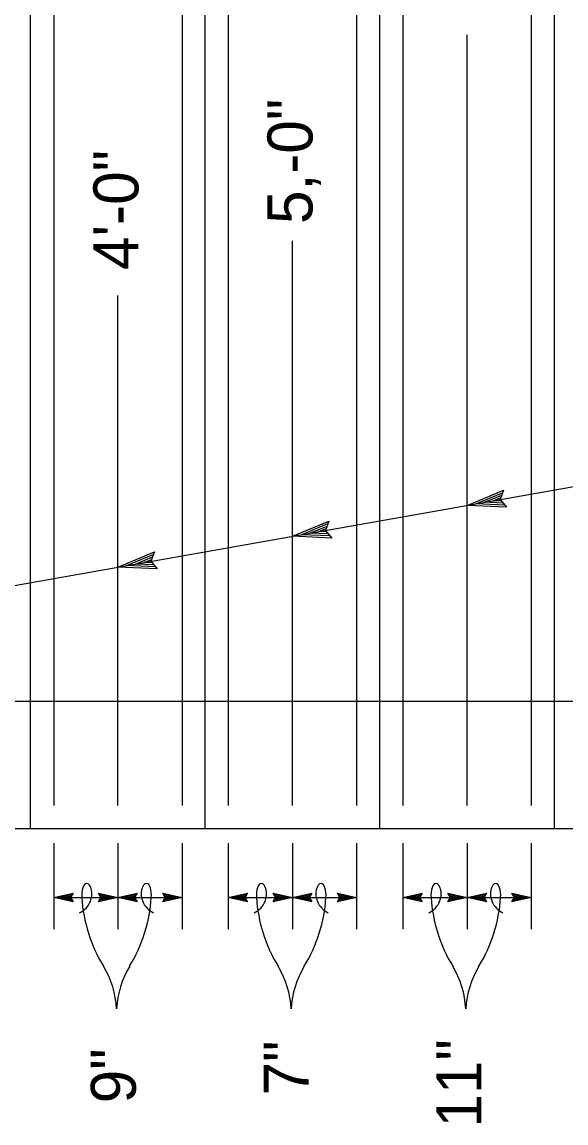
# Model space of a CAD drawing. Extents: x -894 to 866, y -476 to 714.
# Drawn here: x -575.7 to -491.2, y 90.5 to 261.5 of the extents above; entities that cross this region are included whole.
import ezdxf

# ---------------------------------------------------------------- set-up
doc = ezdxf.new("R2010")
doc.units = 0
for name, color, linetype in [('56 Stage 3 Anno', 7, 'Continuous'), ('57 Undefined', 7, 'Continuous'), ('60 Nongeo Data', 7, 'Continuous')]:
    doc.layers.add(name, color=color, linetype=linetype)

msp = doc.modelspace()

# ---------------------------------------------------------------- linework, layer by layer
at = {"layer": '56 Stage 3 Anno'}
for p, q in [((-642.24, 162.44), (-298.7, 223.14)), ((-506.54, 186.41), (-500.87, 188.77)), ((-506.54, 186.41), (-500.87, 188.77)), ((-505.18, 186.66), (-501.04, 188.37)), ((-505.18, 186.66), (-501.04, 188.37)), ((-500.87, 188.77), (-501.43, 187.32)), ((-500.87, 188.77), (-501.43, 187.32)), ((-500.87, 188.77), (-500.87, 188.77)), ((-500.87, 188.77), (-500.87, 188.77)), ((-500.41, 186.14), (-506.54, 186.41)), ((-506.54, 186.41), (-506.54, 186.41)), ((-500.41, 186.14), (-506.54, 186.41)), ((-506.54, 186.41), (-506.54, 186.41)), ((-500.68, 186.45), (-505.19, 186.65)), ((-500.68, 186.45), (-505.19, 186.65)), ((-503.83, 186.89), (-501.16, 188)), ((-503.83, 186.89), (-501.16, 188)), ((-500.98, 186.76), (-503.83, 186.89)), ((-500.98, 186.76), (-503.83, 186.89)), ((-502.47, 187.13), (-501.32, 187.61)), ((-502.47, 187.13), (-501.32, 187.61)), ((-501.21, 187.08), (-502.47, 187.13)), ((-501.21, 187.08), (-502.47, 187.13)), ((-501.43, 187.32), (-500.41, 186.14)), ((-501.43, 187.32), (-500.41, 186.14)), ((-500.41, 186.14), (-500.41, 186.14)), ((-500.41, 186.14), (-500.41, 186.14)), ((-533.68, 181.62), (-528.01, 183.97)), ((-532.31, 181.86), (-528.18, 183.58)), ((-530.96, 182.1), (-528.29, 183.2)), ((-528.01, 183.97), (-528.57, 182.52)), ((-528.01, 183.97), (-528.01, 183.97)), ((-527.55, 181.34), (-533.68, 181.62)), ((-533.68, 181.62), (-533.68, 181.62)), ((-527.82, 181.66), (-532.32, 181.86)), ((-528.11, 181.97), (-530.96, 182.1)), ((-529.61, 182.34), (-528.46, 182.81)), ((-528.35, 182.28), (-529.61, 182.34)), ((-528.57, 182.52), (-527.55, 181.34)), ((-527.55, 181.34), (-527.55, 181.34)), ((-560.82, 176.82), (-555.15, 179.18)), ((-559.45, 177.07), (-555.32, 178.78)), ((-558.1, 177.3), (-555.43, 178.41)), ((-556.74, 177.54), (-555.6, 178.02)), ((-555.15, 179.18), (-555.71, 177.73)), ((-555.15, 179.18), (-555.15, 179.18)), ((-554.69, 176.55), (-560.82, 176.82)), ((-560.82, 176.82), (-560.82, 176.82)), ((-554.96, 176.86), (-559.46, 177.06)), ((-555.25, 177.17), (-558.1, 177.3)), ((-555.49, 177.49), (-556.74, 177.54)), ((-555.71, 177.73), (-554.69, 176.55)), ((-554.69, 176.55), (-554.69, 176.55)), ((-570.79, 133.94), (-570.79, 120.56)), ((-560.82, 133.94), (-560.82, 120.56)), ((-550.85, 133.94), (-550.85, 120.56)), ((-543.65, 133.94), (-543.65, 120.56)), ((-533.68, 133.94), (-533.68, 120.56)), ((-523.71, 133.94), (-523.71, 120.56)), ((-516.51, 133.94), (-516.51, 120.56)), ((-506.54, 133.94), (-506.54, 120.56)), ((-496.57, 133.94), (-496.57, 120.56)), ((-570.79, 125.51), (-567.79, 126.18)), ((-570.79, 125.51), (-560.82, 125.51)), ((-567.79, 124.84), (-570.79, 125.51)), ((-570.79, 125.51), (-570.79, 125.51)), ((-570.1, 125.51), (-567.91, 126)), ((-567.9, 125.02), (-570.1, 125.51)), ((-569.41, 125.51), (-568, 125.82)), ((-568.02, 125.2), (-569.41, 125.51)), ((-568.72, 125.51), (-568.12, 125.65)), ((-568.11, 125.37), (-568.72, 125.51)), ((-567.79, 126.18), (-568.19, 125.51)), ((-568.19, 125.51), (-567.79, 124.84)), ((-567.79, 126.18), (-567.79, 126.18)), ((-567.79, 124.84), (-567.79, 124.84)), ((-563.42, 125.51), (-563.82, 126.18)), ((-563.82, 126.18), (-563.82, 126.18)), ((-563.82, 126.18), (-560.82, 125.51)), ((-560.82, 125.51), (-563.82, 124.85)), ((-563.82, 124.85), (-563.42, 125.51)), ((-563.82, 124.85), (-563.82, 124.85)), ((-563.71, 126), (-561.51, 125.51)), ((-561.52, 125.51), (-563.7, 125.03)), ((-562.2, 125.51), (-563.61, 125.2)), ((-563.59, 125.83), (-562.2, 125.51)), ((-563.5, 125.65), (-562.89, 125.51)), ((-562.89, 125.51), (-563.49, 125.38)), ((-560.82, 125.51), (-557.82, 126.18)), ((-560.82, 125.51), (-550.85, 125.51)), ((-560.82, 125.51), (-560.82, 125.51)), ((-557.82, 124.84), (-560.82, 125.51)), ((-560.82, 125.51), (-560.82, 125.51)), ((-560.13, 125.51), (-557.94, 126)), ((-557.93, 125.02), (-560.13, 125.51)), ((-559.44, 125.51), (-558.03, 125.82)), ((-558.05, 125.2), (-559.44, 125.51)), ((-558.75, 125.51), (-558.15, 125.65)), ((-558.14, 125.37), (-558.75, 125.51)), ((-557.82, 126.18), (-558.22, 125.51)), ((-558.22, 125.51), (-557.82, 124.84)), ((-557.82, 126.18), (-557.82, 126.18)), ((-557.82, 124.84), (-557.82, 124.84)), ((-553.45, 125.51), (-553.85, 126.18)), ((-553.85, 126.18), (-553.85, 126.18)), ((-553.85, 126.18), (-550.85, 125.51)), ((-550.85, 125.51), (-553.85, 124.85)), ((-553.85, 124.85), (-553.45, 125.51)), ((-553.85, 124.85), (-553.85, 124.85)), ((-553.74, 126), (-551.54, 125.51)), ((-551.55, 125.51), (-553.73, 125.03)), ((-552.23, 125.51), (-553.64, 125.2)), ((-553.62, 125.83), (-552.23, 125.51)), ((-553.54, 125.65), (-552.92, 125.51)), ((-552.92, 125.51), (-553.53, 125.38)), ((-550.85, 125.51), (-550.85, 125.51)), ((-543.65, 125.51), (-540.65, 126.18)), ((-543.65, 125.51), (-533.68, 125.51)), ((-540.65, 124.84), (-543.65, 125.51)), ((-543.65, 125.51), (-543.65, 125.51)), ((-542.96, 125.51), (-540.77, 126)), ((-540.76, 125.02), (-542.96, 125.51)), ((-542.27, 125.51), (-540.86, 125.82)), ((-540.88, 125.2), (-542.27, 125.51)), ((-541.58, 125.51), (-540.98, 125.65)), ((-540.97, 125.37), (-541.58, 125.51)), ((-540.65, 126.18), (-541.05, 125.51)), ((-541.05, 125.51), (-540.65, 124.84)), ((-540.65, 126.18), (-540.65, 126.18)), ((-540.65, 124.84), (-540.65, 124.84)), ((-536.28, 125.51), (-536.68, 126.18)), ((-536.68, 126.18), (-536.68, 126.18)), ((-536.68, 126.18), (-533.68, 125.51)), ((-533.68, 125.51), (-536.68, 124.85)), ((-536.68, 124.85), (-536.28, 125.51)), ((-536.68, 124.85), (-536.68, 124.85)), ((-536.57, 126), (-534.37, 125.51)), ((-534.38, 125.51), (-536.56, 125.03)), ((-535.06, 125.51), (-536.47, 125.2)), ((-536.45, 125.83), (-535.06, 125.51)), ((-536.37, 125.65), (-535.75, 125.51)), ((-535.75, 125.51), (-536.36, 125.38)), ((-533.68, 125.51), (-530.69, 126.18)), ((-533.68, 125.51), (-523.71, 125.51)), ((-533.68, 125.51), (-533.68, 125.51)), ((-530.69, 124.84), (-533.68, 125.51)), ((-533.68, 125.51), (-533.68, 125.51)), ((-532.99, 125.51), (-530.8, 126)), ((-530.79, 125.02), (-532.99, 125.51)), ((-532.3, 125.51), (-530.89, 125.82)), ((-530.91, 125.2), (-532.3, 125.51)), ((-531.61, 125.51), (-531.01, 125.65)), ((-531, 125.37), (-531.61, 125.51)), ((-530.69, 126.18), (-531.09, 125.51)), ((-531.09, 125.51), (-530.69, 124.84)), ((-530.69, 126.18), (-530.69, 126.18)), ((-530.69, 124.84), (-530.69, 124.84)), ((-526.31, 125.51), (-526.71, 126.18)), ((-526.71, 126.18), (-526.71, 126.18)), ((-526.71, 126.18), (-523.71, 125.51)), ((-523.71, 125.51), (-526.71, 124.85)), ((-526.71, 124.85), (-526.31, 125.51)), ((-526.71, 124.85), (-526.71, 124.85)), ((-526.6, 126), (-524.4, 125.51)), ((-524.41, 125.51), (-526.59, 125.03)), ((-525.09, 125.51), (-526.5, 125.2)), ((-526.49, 125.83), (-525.09, 125.51)), ((-526.4, 125.65), (-525.78, 125.51)), ((-525.78, 125.51), (-526.39, 125.38)), ((-523.71, 125.51), (-523.71, 125.51)), ((-516.51, 125.51), (-513.52, 126.18)), ((-516.51, 125.51), (-506.54, 125.51)), ((-513.52, 124.84), (-516.51, 125.51)), ((-516.51, 125.51), (-516.51, 125.51)), ((-515.82, 125.51), (-513.63, 126)), ((-513.62, 125.02), (-515.82, 125.51)), ((-515.13, 125.51), (-513.72, 125.82)), ((-513.74, 125.2), (-515.13, 125.51)), ((-514.44, 125.51), (-513.84, 125.65)), ((-513.83, 125.37), (-514.44, 125.51)), ((-513.52, 126.18), (-513.92, 125.51)), ((-513.92, 125.51), (-513.52, 124.84)), ((-513.52, 126.18), (-513.52, 126.18)), ((-513.52, 124.84), (-513.52, 124.84)), ((-509.14, 125.51), (-509.54, 126.18)), ((-509.54, 126.18), (-509.54, 126.18)), ((-509.54, 126.18), (-506.54, 125.51)), ((-506.54, 125.51), (-509.54, 124.85)), ((-509.54, 124.85), (-509.14, 125.51)), ((-509.54, 124.85), (-509.54, 124.85)), ((-509.43, 126), (-507.23, 125.51)), ((-507.24, 125.51), (-509.42, 125.03)), ((-507.92, 125.51), (-509.34, 125.2)), ((-509.32, 125.83), (-507.92, 125.51)), ((-509.23, 125.65), (-508.61, 125.51)), ((-508.61, 125.51), (-509.22, 125.38)), ((-506.54, 125.51), (-503.55, 126.18)), ((-506.54, 125.51), (-496.57, 125.51)), ((-506.54, 125.51), (-506.54, 125.51)), ((-503.55, 124.84), (-506.54, 125.51)), ((-506.54, 125.51), (-506.54, 125.51)), ((-505.85, 125.51), (-503.66, 126)), ((-503.66, 125.02), (-505.85, 125.51)), ((-505.16, 125.51), (-503.75, 125.82)), ((-503.77, 125.2), (-505.16, 125.51)), ((-504.47, 125.51), (-503.87, 125.65)), ((-503.86, 125.37), (-504.47, 125.51)), ((-503.55, 126.18), (-503.95, 125.51)), ((-503.95, 125.51), (-503.55, 124.84)), ((-503.55, 126.18), (-503.55, 126.18)), ((-503.55, 124.84), (-503.55, 124.84)), ((-499.17, 125.51), (-499.57, 126.18)), ((-499.57, 126.18), (-499.57, 126.18)), ((-499.57, 126.18), (-496.57, 125.51)), ((-496.57, 125.51), (-499.57, 124.85)), ((-499.57, 124.85), (-499.17, 125.51)), ((-499.57, 124.85), (-499.57, 124.85)), ((-499.46, 126), (-497.26, 125.51)), ((-497.27, 125.51), (-499.45, 125.03)), ((-497.95, 125.51), (-499.37, 125.2)), ((-499.35, 125.83), (-497.95, 125.51)), ((-499.26, 125.65), (-498.64, 125.51)), ((-498.64, 125.51), (-499.25, 125.38)), ((-496.57, 125.51), (-496.57, 125.51))]:
    msp.add_line(p, q, dxfattribs=at)
for centre, radius, start, end in [((-568.2, 126.15), 3.36, 295.1571, 338.0022), ((-543.1, 126.99), 23.37, 183.6764, 211.3839), ((-578.94, 126.99), 23.37, 328.6162, 356.3236), ((-553.84, 126.15), 3.36, 201.9978, 244.8429), ((-541.06, 126.15), 3.36, 295.1571, 338.0022), ((-515.96, 126.99), 23.37, 183.6764, 211.3839), ((-551.8, 126.99), 23.37, 328.6162, 356.3236), ((-526.7, 126.15), 3.36, 201.9978, 244.8429), ((-513.92, 126.15), 3.36, 295.1571, 338.0022), ((-488.82, 126.99), 23.37, 183.6764, 211.3839), ((-524.66, 126.99), 23.37, 328.6162, 356.3236), ((-499.56, 126.15), 3.36, 201.9978, 244.8429), ((-575.14, 107.49), 14.14, 2.9523, 31.2392), ((-546.89, 107.49), 14.14, 148.7608, 177.0477), ((-548.01, 107.49), 14.14, 2.9523, 31.2392), ((-519.76, 107.49), 14.14, 148.7608, 177.0477), ((-520.87, 107.49), 14.14, 2.9523, 31.2392), ((-492.62, 107.49), 14.14, 148.7608, 177.0477)]:
    msp.add_arc(centre, radius, start, end, dxfattribs=at)
for centre, major_axis, ratio, start_param, end_param in [((-565.69, 125.87), (0, -1.82), 0.409968, 3.141593, 4.920172), ((-565.8, 125.94), (0.11, 1.75), 0.538152, 4.10977, 6.283185), ((-556.24, 125.94), (-0.11, 1.75), 0.538152, 0, 2.173415), ((-556.35, 125.87), (0, -1.82), 0.409968, 1.363013, 3.141593), ((-538.55, 125.87), (0, -1.82), 0.409968, 3.141593, 4.920172), ((-538.66, 125.94), (0.11, 1.75), 0.538152, 4.10977, 6.283185), ((-529.1, 125.94), (-0.11, 1.75), 0.538152, 0, 2.173415), ((-529.21, 125.87), (0, -1.82), 0.409968, 1.363013, 3.141593), ((-511.41, 125.87), (0, -1.82), 0.409968, 3.141593, 4.920172), ((-511.53, 125.94), (0.11, 1.75), 0.538152, 4.10977, 6.283185), ((-501.96, 125.94), (-0.11, 1.75), 0.538152, 0, 2.173415), ((-502.07, 125.87), (0, -1.82), 0.409968, 1.363013, 3.141593)]:
    msp.add_ellipse(centre, major_axis=major_axis, ratio=ratio, start_param=start_param, end_param=end_param, dxfattribs=at)
at = {"layer": '60 Nongeo Data'}
for p, q in [((-492.97, 136.2), (-492.97, 397.89)), ((-520.11, 136.2), (-520.11, 381.41)), ((-516.51, 377.81), (-516.51, 139.8)), ((-496.57, 377.81), (-496.57, 139.8)), ((-547.25, 136.2), (-547.25, 363.97)), ((-543.65, 360.37), (-543.65, 139.8)), ((-523.71, 360.37), (-523.71, 139.8)), ((-574.39, 136.2), (-574.39, 347.49)), ((-570.79, 343.89), (-570.79, 139.8)), ((-550.85, 343.89), (-550.85, 139.8)), ((-506.54, 139.8), (-506.54, 259.5)), ((-533.68, 139.8), (-533.68, 227.49)), ((-560.82, 139.8), (-560.82, 219)), ((-764.36, 156), (-411.56, 156)), ((-764.36, 136.2), (-411.56, 136.2))]:
    msp.add_line(p, q, dxfattribs=at)

# ---------------------------------------------------------------- texts
at = {"layer": '57 Undefined'}
for s, p in [('5,-0"', (-530.57, 230.12)), ('4\'-0"', (-557.62, 222.98)), ('7"', (-531.16, 94.75)), ('11"', (-504.32, 89.76)), ('9"', (-558.02, 93.53))]:
    msp.add_text(s, height=7, rotation=90, dxfattribs=at).set_placement(p)

doc.saveas('drawing.dxf')
